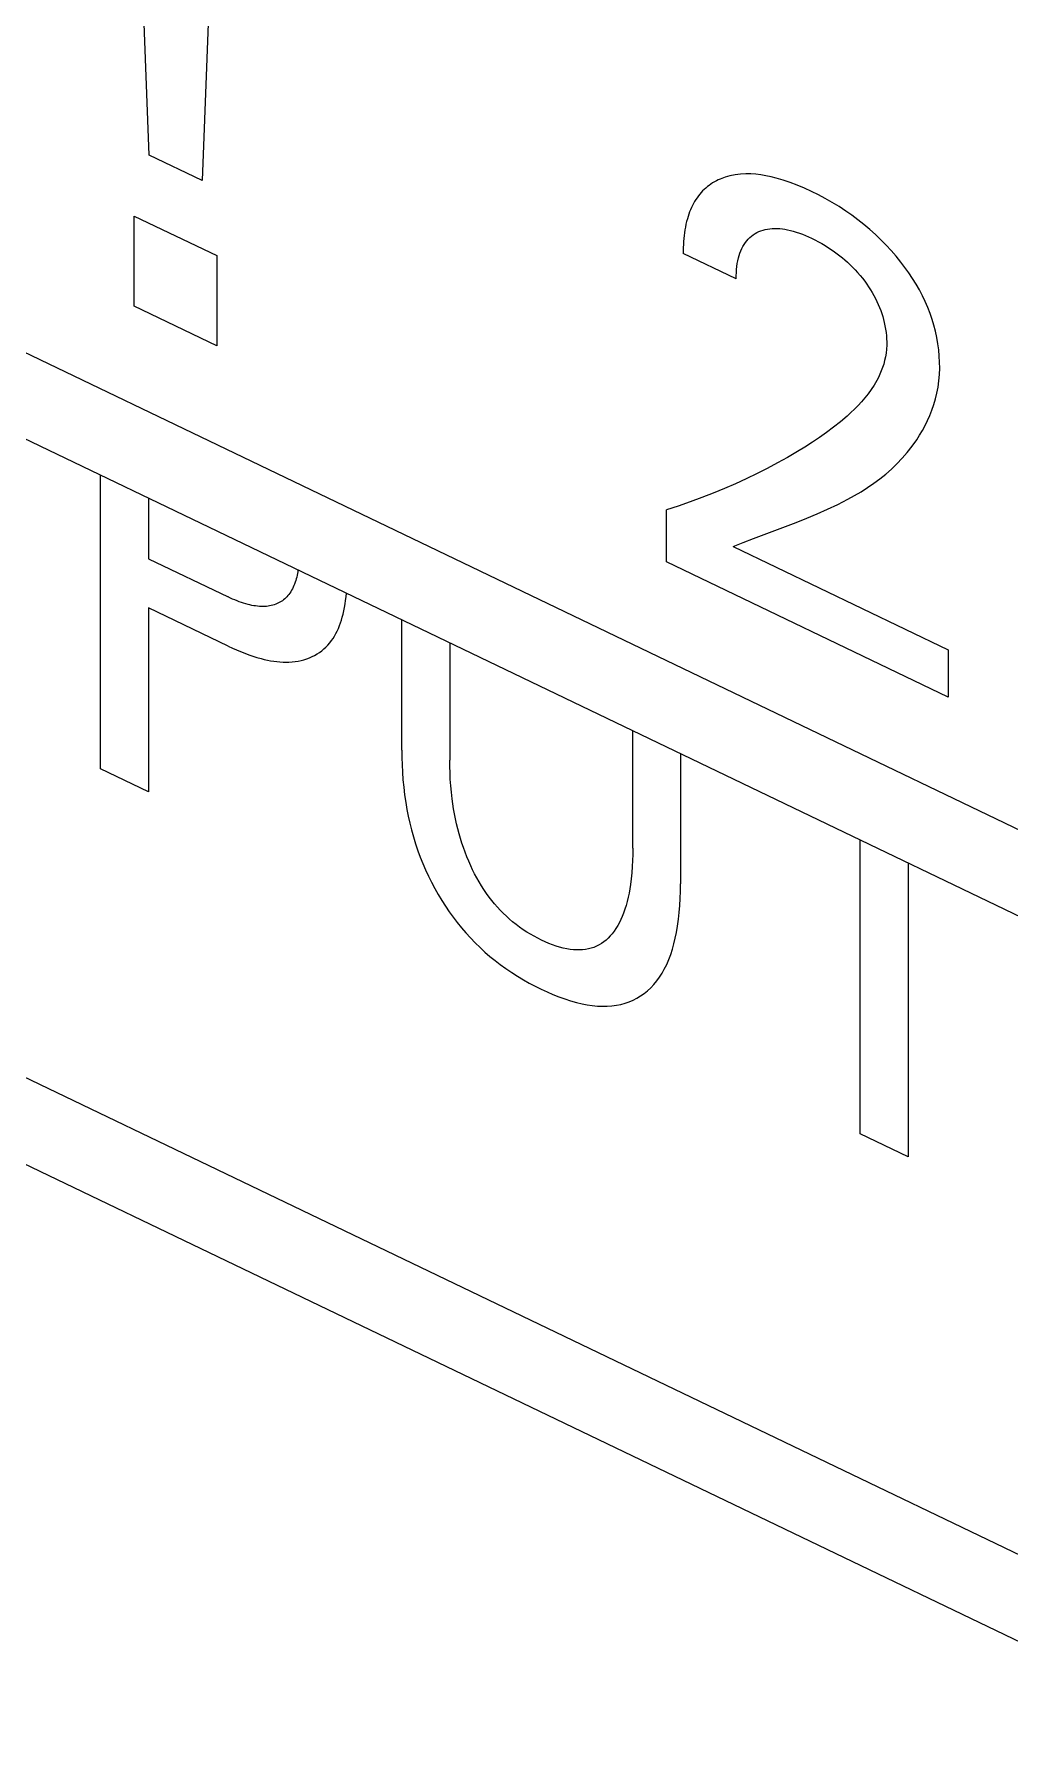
# Model space of a CAD drawing. Extents: x 0 to 420, y 0 to 297.
# Drawn here: x 165.53 to 169.57, y 130.12 to 137.26 of the extents above; entities that cross this region are included whole.
import ezdxf

# ---------------------------------------------------------------- set-up
doc = ezdxf.new("R2010")
doc.units = 0
doc.header["$LTSCALE"] = 23.1
doc.layers.add('40000_ISO', color=7, linetype='CONTINUOUS')

msp = doc.modelspace()

# ---------------------------------------------------------------- linework, layer by layer
at = {"layer": '40000_ISO', "color": 7, "linetype": 'CONTINUOUS'}
for p, q in [((151.239, 142.7894), (204.6505, 117.1157)), ((151.4456, 142.3318), (204.8571, 116.6581)), ((166.0043, 136.7559), (165.9311, 138.7483)), ((166.2971, 138.5724), (166.2239, 136.6503)), ((210.0891, 111.4974), (156.6777, 137.171)), ((156.8843, 136.7134), (210.2957, 111.0398)), ((166.2239, 136.6503), (166.0043, 136.7559)), ((168.3227, 136.6307), (168.3157, 136.6254)), ((168.33, 136.6358), (168.3227, 136.6307)), ((168.3375, 136.6406), (168.33, 136.6358)), ((168.3451, 136.6451), (168.3375, 136.6406)), ((168.3529, 136.6493), (168.3451, 136.6451)), ((168.3609, 136.6532), (168.3529, 136.6493)), ((168.3691, 136.6568), (168.3609, 136.6532)), ((168.3756, 136.6594), (168.3691, 136.6568)), ((168.3822, 136.6619), (168.3756, 136.6594)), ((168.3888, 136.6642), (168.3822, 136.6619)), ((168.4093, 136.6699), (168.3888, 136.6642)), ((168.4305, 136.6742), (168.4093, 136.6699)), ((168.4524, 136.6769), (168.4305, 136.6742)), ((168.475, 136.6781), (168.4524, 136.6769)), ((168.4952, 136.6779), (168.475, 136.6781)), ((168.5157, 136.6765), (168.4952, 136.6779)), ((168.5366, 136.6741), (168.5157, 136.6765)), ((168.5578, 136.6707), (168.5366, 136.6741)), ((168.5792, 136.6662), (168.5578, 136.6707)), ((168.6008, 136.6609), (168.5792, 136.6662)), ((168.6297, 136.6524), (168.6008, 136.6609)), ((168.6587, 136.6425), (168.6297, 136.6524)), ((168.6879, 136.6312), (168.6587, 136.6425)), ((168.7172, 136.6188), (168.6879, 136.6312)), ((168.2582, 136.5557), (168.2539, 136.5472)), ((168.2629, 136.5639), (168.2582, 136.5557)), ((168.2677, 136.5719), (168.2629, 136.5639)), ((168.2729, 136.5796), (168.2677, 136.5719)), ((168.2783, 136.5871), (168.2729, 136.5796)), ((168.2839, 136.5942), (168.2783, 136.5871)), ((168.2898, 136.601), (168.2839, 136.5942)), ((168.2959, 136.6076), (168.2898, 136.601)), ((168.3023, 136.6138), (168.2959, 136.6076)), ((168.3089, 136.6197), (168.3023, 136.6138)), ((168.3157, 136.6254), (168.3089, 136.6197)), ((168.7466, 136.6052), (168.7172, 136.6188)), ((168.7752, 136.5911), (168.7466, 136.6052)), ((168.8038, 136.5759), (168.7752, 136.5911)), ((168.8323, 136.5597), (168.8038, 136.5759)), ((168.8606, 136.5425), (168.8323, 136.5597)), ((165.9433, 136.1297), (165.9433, 136.5037)), ((165.9433, 136.5037), (166.2849, 136.3395)), ((168.2328, 136.4915), (168.2299, 136.4805)), ((168.2357, 136.5013), (168.2328, 136.4915)), ((168.2388, 136.5109), (168.2357, 136.5013)), ((168.2422, 136.5203), (168.2388, 136.5109)), ((168.2459, 136.5295), (168.2422, 136.5203)), ((168.2497, 136.5384), (168.2459, 136.5295)), ((168.2539, 136.5472), (168.2497, 136.5384)), ((168.8889, 136.5241), (168.8606, 136.5425)), ((168.9142, 136.5066), (168.8889, 136.5241)), ((168.9392, 136.4881), (168.9142, 136.5066)), ((168.964, 136.4686), (168.9392, 136.4881)), ((168.2194, 136.4227), (168.2182, 136.4106)), ((168.221, 136.4346), (168.2194, 136.4227)), ((168.2228, 136.4464), (168.221, 136.4346)), ((168.2249, 136.4579), (168.2228, 136.4464)), ((168.2272, 136.4693), (168.2249, 136.4579)), ((168.2299, 136.4805), (168.2272, 136.4693)), ((168.4848, 136.4081), (168.4913, 136.4145)), ((168.4913, 136.4145), (168.4981, 136.4203)), ((168.4981, 136.4203), (168.5053, 136.4257)), ((168.5053, 136.4257), (168.5129, 136.4306)), ((168.5129, 136.4306), (168.5207, 136.435)), ((168.5207, 136.435), (168.5289, 136.4389)), ((168.5289, 136.4389), (168.5374, 136.4424)), ((168.5374, 136.4424), (168.5462, 136.4453)), ((168.5462, 136.4453), (168.5553, 136.4478)), ((168.5553, 136.4478), (168.5646, 136.4497)), ((168.5646, 136.4497), (168.5741, 136.4511)), ((168.5741, 136.4511), (168.5839, 136.452)), ((168.5839, 136.452), (168.5942, 136.4524)), ((168.5942, 136.4524), (168.6046, 136.4523)), ((168.6046, 136.4523), (168.6153, 136.4517)), ((168.6153, 136.4517), (168.6261, 136.4505)), ((168.6261, 136.4505), (168.637, 136.4489)), ((168.637, 136.4489), (168.648, 136.4468)), ((168.648, 136.4468), (168.6592, 136.4443)), ((168.6592, 136.4443), (168.6715, 136.441)), ((168.6715, 136.441), (168.6839, 136.4372)), ((168.6839, 136.4372), (168.6964, 136.4329)), ((168.6964, 136.4329), (168.7089, 136.4282)), ((168.7089, 136.4282), (168.7214, 136.4231)), ((168.7214, 136.4231), (168.734, 136.4176)), ((168.734, 136.4176), (168.7466, 136.4117)), ((168.7466, 136.4117), (168.7609, 136.4047)), ((168.9883, 136.4481), (168.964, 136.4686)), ((169.0123, 136.4266), (168.9883, 136.4481)), ((169.0343, 136.4055), (169.0123, 136.4266)), ((168.2159, 136.3737), (168.2157, 136.3612)), ((168.2157, 136.3612), (168.2157, 136.3486)), ((168.435, 136.2432), (168.2157, 136.3486)), ((168.2164, 136.3862), (168.2159, 136.3737)), ((168.2172, 136.3985), (168.2164, 136.3862)), ((168.2182, 136.4106), (168.2172, 136.3985)), ((168.4445, 136.3302), (168.4474, 136.3404)), ((168.4474, 136.3404), (168.4506, 136.3503)), ((168.4506, 136.3503), (168.4543, 136.3598)), ((168.4543, 136.3598), (168.4583, 136.369)), ((168.4583, 136.369), (168.4628, 136.3778)), ((168.4628, 136.3778), (168.4677, 136.3862)), ((168.4677, 136.3862), (168.4731, 136.3941)), ((168.4731, 136.3941), (168.4788, 136.4013)), ((168.4788, 136.4013), (168.4848, 136.4081)), ((168.7609, 136.4047), (168.7751, 136.3972)), ((168.7751, 136.3972), (168.7894, 136.3893)), ((168.7894, 136.3893), (168.8036, 136.3809)), ((168.8036, 136.3809), (168.8177, 136.3721)), ((168.8177, 136.3721), (168.8318, 136.3627)), ((168.8318, 136.3627), (168.8426, 136.3551)), ((168.8426, 136.3551), (168.8533, 136.3473)), ((168.8533, 136.3473), (168.8639, 136.3391)), ((169.0558, 136.3835), (169.0343, 136.4055)), ((169.0768, 136.3607), (169.0558, 136.3835)), ((169.0971, 136.3371), (169.0768, 136.3607)), ((166.2849, 136.3395), (166.2849, 135.9655)), ((168.4351, 136.2562), (168.4356, 136.2691)), ((168.4356, 136.2691), (168.4365, 136.2818)), ((168.4365, 136.2818), (168.4379, 136.2943)), ((168.4379, 136.2943), (168.4396, 136.3066)), ((168.4396, 136.3066), (168.4419, 136.3185)), ((168.4419, 136.3185), (168.4445, 136.3302)), ((168.8639, 136.3391), (168.8745, 136.3306)), ((168.8745, 136.3306), (168.8849, 136.3218)), ((168.8849, 136.3218), (168.8951, 136.3126)), ((168.8951, 136.3126), (168.9053, 136.3032)), ((168.9053, 136.3032), (168.9162, 136.2924)), ((168.9162, 136.2924), (168.9269, 136.2813)), ((168.9269, 136.2813), (168.9374, 136.2697)), ((168.9374, 136.2697), (168.9476, 136.2579)), ((169.1168, 136.3127), (169.0971, 136.3371)), ((169.1336, 136.2906), (169.1168, 136.3127)), ((169.1497, 136.2679), (169.1336, 136.2906)), ((168.435, 136.2432), (168.4351, 136.2562)), ((168.9476, 136.2579), (168.9575, 136.2457)), ((168.9575, 136.2457), (168.967, 136.2332)), ((168.967, 136.2332), (168.9753, 136.2218)), ((168.9753, 136.2218), (168.9832, 136.2103)), ((168.9832, 136.2103), (168.9909, 136.1985)), ((168.9909, 136.1985), (168.9981, 136.1865)), ((169.1651, 136.2448), (169.1497, 136.2679)), ((169.1797, 136.2212), (169.1651, 136.2448)), ((169.1933, 136.1973), (169.1797, 136.2212)), ((166.2849, 135.9655), (165.9433, 136.1297)), ((168.9981, 136.1865), (169.0051, 136.1744)), ((169.0051, 136.1744), (169.0116, 136.1622)), ((169.0116, 136.1622), (169.0176, 136.1499)), ((169.0176, 136.1499), (169.0233, 136.1374)), ((169.0233, 136.1374), (169.0285, 136.1248)), ((169.206, 136.1731), (169.1933, 136.1973)), ((169.2175, 136.1489), (169.206, 136.1731)), ((169.2279, 136.1246), (169.2175, 136.1489)), ((169.0285, 136.1248), (169.0332, 136.1122)), ((169.0332, 136.1122), (169.0376, 136.0996)), ((169.0376, 136.0996), (169.0415, 136.087)), ((169.0415, 136.087), (169.0449, 136.0744)), ((169.0449, 136.0744), (169.048, 136.0619)), ((169.048, 136.0619), (169.0509, 136.0481)), ((169.2374, 136.1001), (169.2279, 136.1246)), ((169.2458, 136.0756), (169.2374, 136.1001)), ((169.2532, 136.0512), (169.2458, 136.0756)), ((169.0509, 136.0481), (169.0534, 136.0345)), ((169.0534, 136.0345), (169.0553, 136.0211)), ((169.0553, 136.0211), (169.0567, 136.0078)), ((169.0567, 136.0078), (169.0577, 135.9947)), ((169.0577, 135.9947), (169.0582, 135.9818)), ((169.2596, 136.0268), (169.2532, 136.0512)), ((169.2654, 136.0004), (169.2596, 136.0268)), ((169.27, 135.9743), (169.2654, 136.0004)), ((169.053, 135.9203), (169.0496, 135.905)), ((169.0555, 135.9361), (169.053, 135.9203)), ((169.0572, 135.9524), (169.0555, 135.9361)), ((169.0581, 135.9692), (169.0572, 135.9524)), ((169.0582, 135.9818), (169.0581, 135.9692)), ((169.2735, 135.9486), (169.27, 135.9743)), ((169.2759, 135.9232), (169.2735, 135.9486)), ((169.2772, 135.8983), (169.2759, 135.9232)), ((169.03, 135.8481), (169.0237, 135.835)), ((169.0357, 135.8617), (169.03, 135.8481)), ((169.041, 135.8757), (169.0357, 135.8617)), ((169.0456, 135.8901), (169.041, 135.8757)), ((169.0496, 135.905), (169.0456, 135.8901)), ((169.274, 135.8207), (169.2764, 135.847)), ((169.2764, 135.847), (169.2774, 135.8739)), ((169.2774, 135.8739), (169.2772, 135.8983)), ((168.994, 135.7846), (168.9814, 135.767)), ((169.006, 135.803), (168.994, 135.7846)), ((169.0171, 135.8222), (169.006, 135.803)), ((169.0237, 135.835), (169.0171, 135.8222)), ((169.26, 135.746), (169.2658, 135.7702)), ((169.2658, 135.7702), (169.2705, 135.7951)), ((169.2705, 135.7951), (169.274, 135.8207)), ((168.9249, 135.7037), (168.9096, 135.6892)), ((168.9398, 135.7186), (168.9249, 135.7037)), ((168.9542, 135.7341), (168.9398, 135.7186)), ((168.9681, 135.7502), (168.9542, 135.7341)), ((168.9814, 135.767), (168.9681, 135.7502)), ((169.2368, 135.6776), (169.2454, 135.6997)), ((169.2454, 135.6997), (169.2532, 135.7225)), ((169.2532, 135.7225), (169.26, 135.746)), ((168.8384, 135.629), (168.8095, 135.6073)), ((168.8666, 135.6516), (168.8384, 135.629)), ((168.8941, 135.6751), (168.8666, 135.6516)), ((168.9096, 135.6892), (168.8941, 135.6751)), ((169.2061, 135.6151), (169.217, 135.6353)), ((169.217, 135.6353), (169.2273, 135.6561)), ((169.2273, 135.6561), (169.2368, 135.6776)), ((168.7502, 135.5662), (168.7198, 135.5467)), ((168.7801, 135.5864), (168.7502, 135.5662)), ((168.8095, 135.6073), (168.7801, 135.5864)), ((169.1634, 135.55), (169.1823, 135.5768)), ((169.1823, 135.5768), (169.1945, 135.5956)), ((169.1945, 135.5956), (169.2061, 135.6151)), ((168.6479, 135.5038), (168.6062, 135.4806)), ((168.6891, 135.5279), (168.6479, 135.5038)), ((168.7198, 135.5467), (168.6891, 135.5279)), ((169.1004, 135.4773), (169.1224, 135.5003)), ((169.1224, 135.5003), (169.1434, 135.5245)), ((169.1434, 135.5245), (169.1634, 135.55)), ((165.8036, 134.2133), (165.8036, 135.4303)), ((168.4766, 135.4153), (168.4316, 135.3948)), ((168.5212, 135.4367), (168.4766, 135.4153)), ((168.5639, 135.4582), (168.5212, 135.4367)), ((168.6062, 135.4806), (168.5639, 135.4582)), ((169.0043, 135.3964), (169.0295, 135.4151)), ((169.0295, 135.4151), (169.0539, 135.4348)), ((169.0539, 135.4348), (169.0776, 135.4555)), ((169.0776, 135.4555), (169.1004, 135.4773)), ((168.3402, 135.356), (168.2924, 135.3373)), ((168.3862, 135.375), (168.3402, 135.356)), ((168.4316, 135.3948), (168.3862, 135.375)), ((168.8971, 135.3302), (168.9248, 135.3456)), ((168.9248, 135.3456), (168.9519, 135.3617)), ((168.9519, 135.3617), (168.9784, 135.3786)), ((168.9784, 135.3786), (169.0043, 135.3964)), ((166.0025, 135.3347), (166.0025, 135.0839)), ((168.1954, 135.3022), (168.1462, 135.2859)), ((168.1462, 135.0708), (168.1462, 135.2859)), ((168.2441, 135.3194), (168.1954, 135.3022)), ((168.2924, 135.3373), (168.2441, 135.3194)), ((168.7268, 135.2515), (168.7703, 135.2697)), ((168.7703, 135.2697), (168.8133, 135.2887)), ((168.8133, 135.2887), (168.8557, 135.3088)), ((168.8557, 135.3088), (168.8971, 135.3302)), ((168.5509, 135.1844), (168.5948, 135.2008)), ((168.5948, 135.2008), (168.6388, 135.2173)), ((168.6388, 135.2173), (168.6829, 135.2341)), ((168.6829, 135.2341), (168.7268, 135.2515)), ((168.4218, 135.1343), (168.4642, 135.1514)), ((168.4218, 135.1343), (169.3121, 134.7064)), ((168.4642, 135.1514), (168.5073, 135.168)), ((168.5073, 135.168), (168.5509, 135.1844)), ((166.0025, 135.0839), (166.3322, 134.9254)), ((169.3121, 134.5103), (168.1462, 135.0708)), ((166.6093, 134.9862), (166.6068, 134.9792)), ((166.6115, 134.9933), (166.6093, 134.9862)), ((166.6136, 135.0007), (166.6115, 134.9933)), ((166.6155, 135.0081), (166.6136, 135.0007)), ((166.6171, 135.0153), (166.6155, 135.0081)), ((166.6185, 135.0225), (166.6171, 135.0153)), ((166.6198, 135.0299), (166.6185, 135.0225)), ((166.6209, 135.0374), (166.6198, 135.0299)), ((166.3414, 134.9211), (166.3322, 134.9254)), ((166.3505, 134.917), (166.3414, 134.9211)), ((166.3596, 134.9131), (166.3505, 134.917)), ((166.3687, 134.9094), (166.3596, 134.9131)), ((166.5614, 134.9139), (166.5564, 134.9101)), ((166.5662, 134.9179), (166.5614, 134.9139)), ((166.5708, 134.9221), (166.5662, 134.9179)), ((166.5753, 134.9266), (166.5708, 134.9221)), ((166.5795, 134.9313), (166.5753, 134.9266)), ((166.5835, 134.9363), (166.5795, 134.9313)), ((166.5873, 134.9414), (166.5835, 134.9363)), ((166.5911, 134.9472), (166.5873, 134.9414)), ((166.5947, 134.9532), (166.5911, 134.9472)), ((166.5981, 134.9594), (166.5947, 134.9532)), ((166.6012, 134.9658), (166.5981, 134.9594)), ((166.6041, 134.9724), (166.6012, 134.9658)), ((166.6068, 134.9792), (166.6041, 134.9724)), ((166.8182, 134.9113), (166.8199, 134.9261)), ((166.8199, 134.9261), (166.8213, 134.9411)), ((166.0025, 134.8803), (166.0025, 134.1177)), ((166.3322, 134.7217), (166.0025, 134.8803)), ((166.3778, 134.9059), (166.3687, 134.9094)), ((166.3869, 134.9027), (166.3778, 134.9059)), ((166.396, 134.8997), (166.3869, 134.9027)), ((166.405, 134.897), (166.396, 134.8997)), ((166.414, 134.8945), (166.405, 134.897)), ((166.422, 134.8925), (166.414, 134.8945)), ((166.4299, 134.8908), (166.422, 134.8925)), ((166.4378, 134.8893), (166.4299, 134.8908)), ((166.4456, 134.8881), (166.4378, 134.8893)), ((166.4533, 134.8872), (166.4456, 134.8881)), ((166.461, 134.8865), (166.4533, 134.8872)), ((166.4685, 134.8861), (166.461, 134.8865)), ((166.476, 134.886), (166.4685, 134.8861)), ((166.4834, 134.8862), (166.476, 134.886)), ((166.4902, 134.8866), (166.4834, 134.8862)), ((166.497, 134.8874), (166.4902, 134.8866)), ((166.5036, 134.8884), (166.497, 134.8874)), ((166.5101, 134.8897), (166.5036, 134.8884)), ((166.5164, 134.8913), (166.5101, 134.8897)), ((166.5227, 134.8932), (166.5164, 134.8913)), ((166.5287, 134.8954), (166.5227, 134.8932)), ((166.5346, 134.8978), (166.5287, 134.8954)), ((166.5404, 134.9005), (166.5346, 134.8978)), ((166.5459, 134.9034), (166.5404, 134.9005)), ((166.5513, 134.9067), (166.5459, 134.9034)), ((166.5564, 134.9101), (166.5513, 134.9067)), ((166.801, 134.8299), (166.8045, 134.842)), ((166.8045, 134.842), (166.8077, 134.8543)), ((166.8077, 134.8543), (166.8109, 134.8682)), ((166.8109, 134.8682), (166.8137, 134.8823)), ((166.8137, 134.8823), (166.8161, 134.8967)), ((166.8161, 134.8967), (166.8182, 134.9113)), ((166.7723, 134.7637), (166.778, 134.7739)), ((166.778, 134.7739), (166.7833, 134.7844)), ((166.7833, 134.7844), (166.7883, 134.7953)), ((166.7883, 134.7953), (166.7929, 134.8066)), ((166.7929, 134.8066), (166.7971, 134.8181)), ((166.7971, 134.8181), (166.801, 134.8299)), ((167.0505, 134.2912), (167.0505, 134.8309)), ((166.3322, 134.7217), (166.3493, 134.7137)), ((166.3493, 134.7137), (166.3663, 134.7061)), ((166.3663, 134.7061), (166.3834, 134.6989)), ((166.3834, 134.6989), (166.4004, 134.6922)), ((166.7096, 134.6957), (166.719, 134.7026)), ((166.719, 134.7026), (166.7279, 134.71)), ((166.7279, 134.71), (166.7365, 134.7179)), ((166.7365, 134.7179), (166.7446, 134.7263)), ((166.7446, 134.7263), (166.7524, 134.7352)), ((166.7524, 134.7352), (166.7597, 134.7446)), ((166.7597, 134.7446), (166.7662, 134.754)), ((166.7662, 134.754), (166.7723, 134.7637)), ((167.2494, 134.7353), (167.2494, 134.2491)), ((169.3121, 134.7064), (169.3121, 134.5103)), ((166.4004, 134.6922), (166.4174, 134.6859)), ((166.4174, 134.6859), (166.4343, 134.6802)), ((166.4343, 134.6802), (166.4511, 134.6749)), ((166.4511, 134.6749), (166.4679, 134.6702)), ((166.4679, 134.6702), (166.4812, 134.6669)), ((166.4812, 134.6669), (166.4944, 134.664)), ((166.4944, 134.664), (166.5076, 134.6615)), ((166.5076, 134.6615), (166.5206, 134.6594)), ((166.5206, 134.6594), (166.5335, 134.6578)), ((166.5335, 134.6578), (166.5463, 134.6566)), ((166.5463, 134.6566), (166.5589, 134.6558)), ((166.5589, 134.6558), (166.5714, 134.6555)), ((166.5714, 134.6555), (166.5837, 134.6558)), ((166.5837, 134.6558), (166.5966, 134.6566)), ((166.5966, 134.6566), (166.6092, 134.658)), ((166.6092, 134.658), (166.6216, 134.6599)), ((166.6216, 134.6599), (166.6338, 134.6624)), ((166.6338, 134.6624), (166.6457, 134.6655)), ((166.6457, 134.6655), (166.6573, 134.6692)), ((166.6573, 134.6692), (166.6685, 134.6735)), ((166.6685, 134.6735), (166.6795, 134.6783)), ((166.6795, 134.6783), (166.6899, 134.6836)), ((166.6899, 134.6836), (166.6999, 134.6894)), ((166.6999, 134.6894), (166.7096, 134.6957)), ((168.0068, 133.885), (168.0068, 134.3713)), ((167.0505, 134.2912), (167.0508, 134.261)), ((168.2046, 134.2762), (168.2046, 133.7364)), ((166.0025, 134.1177), (165.8036, 134.2133)), ((167.0508, 134.261), (167.0517, 134.2305)), ((167.0517, 134.2305), (167.0533, 134.1997)), ((167.0533, 134.1997), (167.0556, 134.1686)), ((167.2496, 134.2231), (167.2494, 134.2491)), ((167.2503, 134.1969), (167.2496, 134.2231)), ((167.0556, 134.1686), (167.0587, 134.1372)), ((167.0587, 134.1372), (167.0625, 134.1055)), ((167.2516, 134.1704), (167.2503, 134.1969)), ((167.2534, 134.1437), (167.2516, 134.1704)), ((167.2559, 134.1167), (167.2534, 134.1437)), ((167.0625, 134.1055), (167.0673, 134.0736)), ((167.0673, 134.0736), (167.0721, 134.0455)), ((167.259, 134.0896), (167.2559, 134.1167)), ((167.2618, 134.0691), (167.259, 134.0896)), ((167.2649, 134.0484), (167.2618, 134.0691)), ((167.0721, 134.0455), (167.0777, 134.0172)), ((167.0777, 134.0172), (167.084, 133.9888)), ((167.084, 133.9888), (167.0911, 133.9602)), ((167.2686, 134.0277), (167.2649, 134.0484)), ((167.2726, 134.0068), (167.2686, 134.0277)), ((167.2772, 133.9859), (167.2726, 134.0068)), ((167.2822, 133.9648), (167.2772, 133.9859)), ((167.0911, 133.9602), (167.0991, 133.9315)), ((167.0991, 133.9315), (167.1079, 133.9027)), ((167.2878, 133.9437), (167.2822, 133.9648)), ((167.2933, 133.9249), (167.2878, 133.9437)), ((167.2992, 133.906), (167.2933, 133.9249)), ((168.9486, 132.7015), (168.9486, 133.9185)), ((167.1079, 133.9027), (167.1176, 133.8739)), ((167.1176, 133.8739), (167.1272, 133.8476)), ((167.1272, 133.8476), (167.1376, 133.8214)), ((167.3055, 133.8871), (167.2992, 133.906)), ((167.3124, 133.8681), (167.3055, 133.8871)), ((167.3197, 133.8492), (167.3124, 133.8681)), ((167.3275, 133.8304), (167.3197, 133.8492)), ((168.0065, 133.8591), (168.0058, 133.8335)), ((168.0068, 133.885), (168.0065, 133.8591)), ((167.1376, 133.8214), (167.1488, 133.7952)), ((167.1488, 133.7952), (167.1608, 133.7692)), ((167.3359, 133.8115), (167.3275, 133.8304)), ((167.3439, 133.7948), (167.3359, 133.8115)), ((167.3523, 133.7781), (167.3439, 133.7948)), ((167.3611, 133.7616), (167.3523, 133.7781)), ((168.0028, 133.7831), (168.0003, 133.7584)), ((168.0046, 133.8082), (168.0028, 133.7831)), ((168.0058, 133.8335), (168.0046, 133.8082)), ((169.1475, 133.8229), (169.1475, 132.6059)), ((167.1608, 133.7692), (167.1736, 133.7433)), ((167.1736, 133.7433), (167.1871, 133.7176)), ((167.1871, 133.7176), (167.2015, 133.6922)), ((167.3703, 133.7452), (167.3611, 133.7616)), ((167.3801, 133.7291), (167.3703, 133.7452)), ((167.3902, 133.7132), (167.3801, 133.7291)), ((167.4009, 133.6976), (167.3902, 133.7132)), ((167.9945, 133.7163), (167.9914, 133.6987)), ((167.9973, 133.7341), (167.9945, 133.7163)), ((168.0003, 133.7584), (167.9973, 133.7341)), ((168.2034, 133.6769), (168.2043, 133.7065)), ((168.2043, 133.7065), (168.2046, 133.7364)), ((167.2015, 133.6922), (167.2159, 133.6683)), ((167.2159, 133.6683), (167.231, 133.6446)), ((167.231, 133.6446), (167.2467, 133.6214)), ((167.412, 133.6823), (167.4009, 133.6976)), ((167.423, 133.6681), (167.412, 133.6823)), ((167.4344, 133.6542), (167.423, 133.6681)), ((167.4462, 133.6407), (167.4344, 133.6542)), ((167.4584, 133.6276), (167.4462, 133.6407)), ((167.9743, 133.6316), (167.9688, 133.6158)), ((167.9793, 133.6478), (167.9743, 133.6316)), ((167.9838, 133.6644), (167.9793, 133.6478)), ((167.9878, 133.6814), (167.9838, 133.6644)), ((167.9914, 133.6987), (167.9878, 133.6814)), ((168.1995, 133.6187), (168.2018, 133.6476)), ((168.2018, 133.6476), (168.2034, 133.6769)), ((167.2467, 133.6214), (167.2632, 133.5986)), ((167.2632, 133.5986), (167.2802, 133.5764)), ((167.2802, 133.5764), (167.2978, 133.5547)), ((167.4708, 133.6149), (167.4584, 133.6276)), ((167.4835, 133.6027), (167.4708, 133.6149)), ((167.4964, 133.591), (167.4835, 133.6027)), ((167.5095, 133.5799), (167.4964, 133.591)), ((167.524, 133.5683), (167.5095, 133.5799)), ((167.5386, 133.5574), (167.524, 133.5683)), ((167.5534, 133.5471), (167.5386, 133.5574)), ((167.9445, 133.5641), (167.9373, 133.5522)), ((167.9513, 133.5764), (167.9445, 133.5641)), ((167.9576, 133.5891), (167.9513, 133.5764)), ((167.9634, 133.6023), (167.9576, 133.5891)), ((167.9688, 133.6158), (167.9634, 133.6023)), ((168.1879, 133.5349), (168.1926, 133.5623)), ((168.1926, 133.5623), (168.1965, 133.5903)), ((168.1965, 133.5903), (168.1995, 133.6187)), ((167.2978, 133.5547), (167.3159, 133.5336)), ((167.3159, 133.5336), (167.335, 133.5128)), ((167.335, 133.5128), (167.3545, 133.4926)), ((167.3545, 133.4926), (167.3745, 133.4732)), ((167.5683, 133.5374), (167.5534, 133.5471)), ((167.5833, 133.5283), (167.5683, 133.5374)), ((167.5983, 133.5197), (167.5833, 133.5283)), ((167.6134, 133.5116), (167.5983, 133.5197)), ((167.6286, 133.5041), (167.6134, 133.5116)), ((167.6438, 133.497), (167.6286, 133.5041)), ((167.659, 133.4905), (167.6438, 133.497)), ((167.6741, 133.4846), (167.659, 133.4905)), ((167.8774, 133.49), (167.8673, 133.4839)), ((167.8871, 133.4969), (167.8774, 133.49)), ((167.8963, 133.5043), (167.8871, 133.4969)), ((167.905, 133.5124), (167.8963, 133.5043)), ((167.9134, 133.521), (167.905, 133.5124)), ((167.9212, 133.5302), (167.9134, 133.521)), ((167.9295, 133.5409), (167.9212, 133.5302)), ((167.9373, 133.5522), (167.9295, 133.5409)), ((168.1711, 133.4662), (168.1774, 133.4886)), ((168.1774, 133.4886), (168.183, 133.5115)), ((168.183, 133.5115), (168.1879, 133.5349)), ((167.3745, 133.4732), (167.3949, 133.4546)), ((167.3949, 133.4546), (167.4157, 133.4367)), ((167.4157, 133.4367), (167.4367, 133.4195)), ((167.4367, 133.4195), (167.4579, 133.4032)), ((167.6891, 133.4793), (167.6741, 133.4846)), ((167.7041, 133.4746), (167.6891, 133.4793)), ((167.7189, 133.4707), (167.7041, 133.4746)), ((167.7336, 133.4675), (167.7189, 133.4707)), ((167.7481, 133.4652), (167.7336, 133.4675)), ((167.7612, 133.4637), (167.7481, 133.4652)), ((167.7742, 133.463), (167.7612, 133.4637)), ((167.7869, 133.463), (167.7742, 133.463)), ((167.7993, 133.4637), (167.7869, 133.463)), ((167.8114, 133.4651), (167.7993, 133.4637)), ((167.8232, 133.4673), (167.8114, 133.4651)), ((167.8346, 133.4702), (167.8232, 133.4673)), ((167.8457, 133.4739), (167.8346, 133.4702)), ((167.8567, 133.4785), (167.8457, 133.4739)), ((167.8673, 133.4839), (167.8567, 133.4785)), ((168.1472, 133.4031), (168.156, 133.4234)), ((168.156, 133.4234), (168.164, 133.4445)), ((168.164, 133.4445), (168.1711, 133.4662)), ((167.4579, 133.4032), (167.4818, 133.3859)), ((167.4818, 133.3859), (167.5058, 133.3696)), ((167.5058, 133.3696), (167.5299, 133.3542)), ((167.5299, 133.3542), (167.5542, 133.3396)), ((168.1063, 133.335), (168.1175, 133.3504)), ((168.1175, 133.3504), (168.1279, 133.3666)), ((168.1279, 133.3666), (168.1375, 133.3836)), ((168.1375, 133.3836), (168.1472, 133.4031)), ((167.5542, 133.3396), (167.5786, 133.3259)), ((167.5786, 133.3259), (167.6031, 133.313)), ((167.6031, 133.313), (167.6276, 133.3009)), ((167.6276, 133.3009), (167.652, 133.2895)), ((167.652, 133.2895), (167.6765, 133.2789)), ((167.6765, 133.2789), (167.7009, 133.2691)), ((168.0241, 133.2634), (168.0392, 133.2725)), ((168.0392, 133.2725), (168.0537, 133.2826)), ((168.0537, 133.2826), (168.068, 133.2942)), ((168.068, 133.2942), (168.0815, 133.3068)), ((168.0815, 133.3068), (168.0943, 133.3205)), ((168.0943, 133.3205), (168.1063, 133.335)), ((167.7009, 133.2691), (167.7252, 133.2603)), ((167.7252, 133.2603), (167.7493, 133.2525)), ((167.7493, 133.2525), (167.7734, 133.2457)), ((167.7734, 133.2457), (167.7972, 133.2401)), ((167.7972, 133.2401), (167.8184, 133.236)), ((167.8184, 133.236), (167.8394, 133.233)), ((167.8394, 133.233), (167.8602, 133.2309)), ((167.8602, 133.2309), (167.8806, 133.23)), ((167.8806, 133.23), (167.9006, 133.2301)), ((167.9006, 133.2301), (167.9202, 133.2315)), ((167.9202, 133.2315), (167.9392, 133.234)), ((167.9392, 133.234), (167.9574, 133.2376)), ((167.9574, 133.2376), (167.975, 133.2424)), ((167.975, 133.2424), (167.992, 133.2483)), ((167.992, 133.2483), (168.0084, 133.2553)), ((168.0084, 133.2553), (168.0241, 133.2634)), ((169.1475, 132.6059), (168.9486, 132.7015))]:
    msp.add_line(p, q, dxfattribs=at)

doc.saveas('drawing.dxf')
